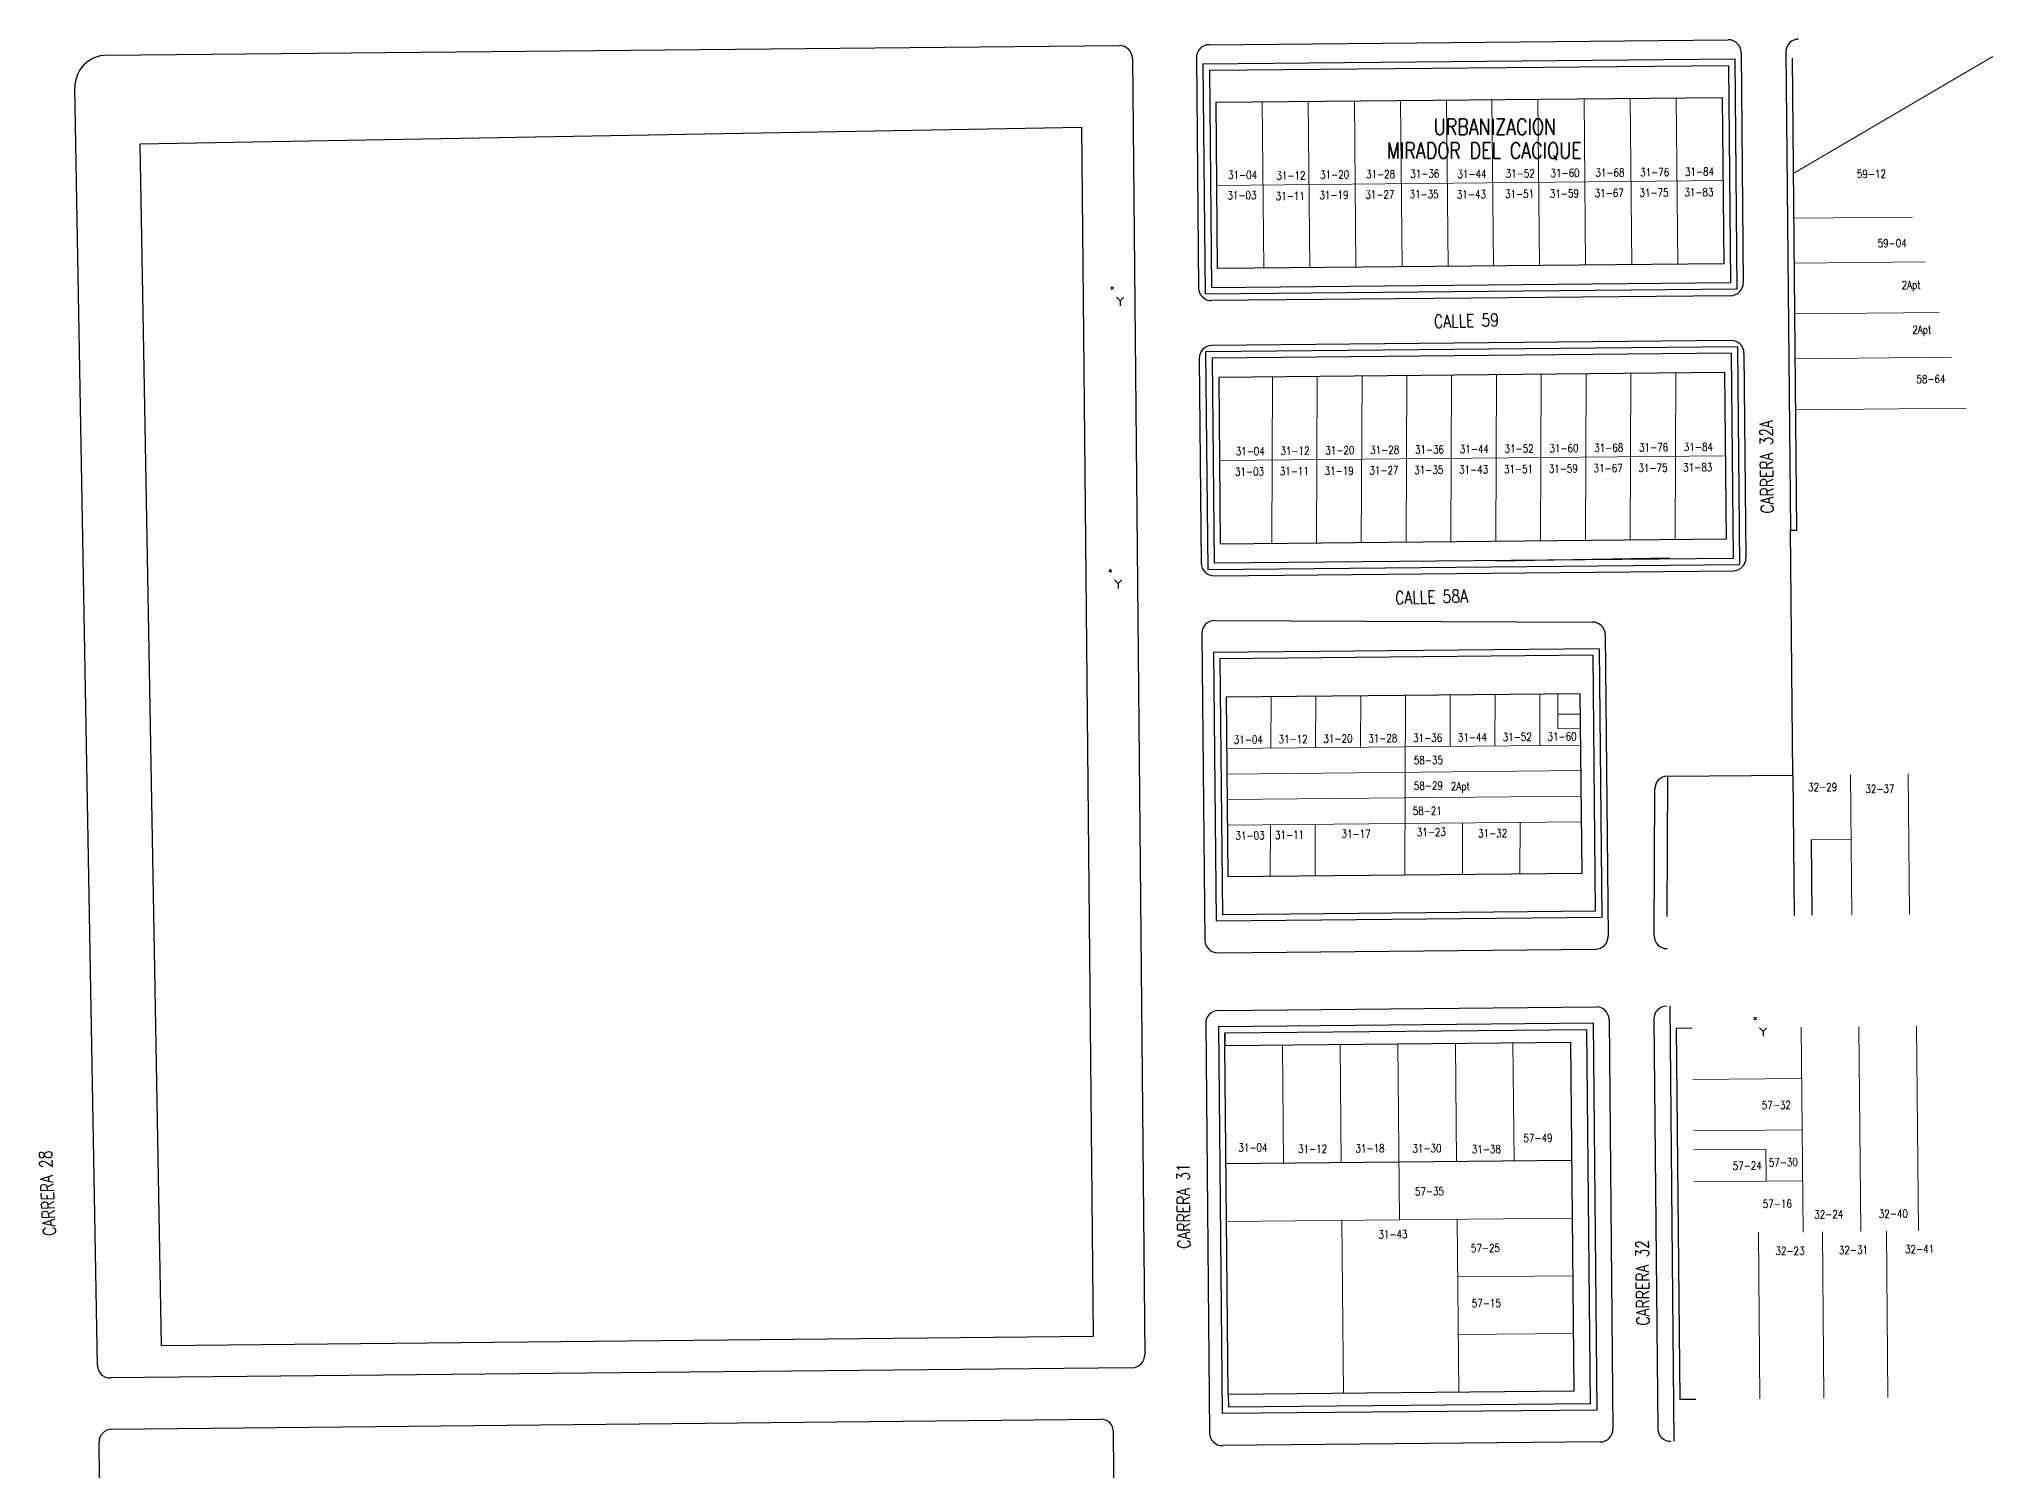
# Model space of a CAD drawing. Header units: millimetres. Extents: x 1022434 to 1024646, y 1272610 to 1274311.
# Drawn here: x 1024325.8 to 1024631, y 1273389.1 to 1273612.9 of the extents above; entities that cross this region are included whole.
import ezdxf

# ---------------------------------------------------------------- set-up
doc = ezdxf.new("R2010")
doc.units = ezdxf.units.MM
doc.header["$MEASUREMENT"] = 0
for name, color, linetype, lineweight in [('CAB_RG6', 19, 'Continuous', 30), ('NOMENCLATURA', 23, 'Continuous', 0), ('Planimetria_Varios', 251, 'Continuous', 0)]:
    doc.layers.add(name, color=color, linetype=linetype, lineweight=lineweight)
for name, color, linetype in [('Nombre_Barrios', 7, 'Continuous'), ('NOMEN', 251, 'Continuous'), ('PLANIMETRIA', 8, 'Continuous'), ('Transformador', 7, 'Continuous')]:
    doc.layers.add(name, color=color, linetype=linetype)
doc.styles.add('BARRIO', font='simplex.shx', dxfattribs={"width": 0.8, "height": 2.5})
doc.styles.add('CALLE', font='simplex.shx', dxfattribs={"width": 0.8, "height": 2})
doc.styles.add('NOMEN', font='simplex.shx', dxfattribs={"width": 0.8, "height": 1.25})

# ---------------------------------------------------------------- blocks, each defined once
blk = doc.blocks.new('Transformador')
at = {"layer": 'Transformador'}
for p, q in [((0.65, -1.44), (1.22, -2.01)), ((1.22, -2.01), (1.78, -1.44)), ((1.22, -2.01), (1.22, -2.79))]:
    blk.add_line(p, q, dxfattribs=at)
for points in [[(-0.2, -0.2), (0.2, 0.2)], [(-0.2, 0.2), (0.2, -0.2)]]:
    blk.add_lwpolyline(points, dxfattribs=at)

msp = doc.modelspace()

# ---------------------------------------------------------------- linework, layer by layer
at = {"layer": 'CAB_RG6'}
msp.add_lwpolyline([(1024553.35, 1273531.31), (1024580.52, 1273531.79)], dxfattribs=at)
at = {"layer": 'PLANIMETRIA', "linetype": 'Continuous'}
for p, q in [((1024336.34, 1273610.33), (1024494.54, 1273611.84)), ((1024508.54, 1273611.98), (1024589.62, 1273612.75)), ((1024496.56, 1273609.86), (1024498.5, 1273407.25)), ((1024506.56, 1273609.96), (1024506.91, 1273573.96)), ((1024507.57, 1273608.97), (1024590.65, 1273609.76)), ((1024507.57, 1273608.97), (1024507.91, 1273572.97)), ((1024508.58, 1273607.98), (1024589.66, 1273608.75)), ((1024508.58, 1273607.98), (1024508.91, 1273573.98)), ((1024589.66, 1273608.75), (1024589.98, 1273574.75)), ((1024590.65, 1273609.76), (1024590.99, 1273573.76)), ((1024591.64, 1273610.77), (1024591.98, 1273574.77)), ((1024598.64, 1273610.84), (1024599.35, 1273536.11)), ((1024600.35, 1273536.12), (1024599.65, 1273609.85)), ((1024334.91, 1273405.58), (1024331.39, 1273605.24)), ((1024509.63, 1273602.99), (1024588.7, 1273603.74)), ((1024509.88, 1273576.99), (1024509.63, 1273602.99)), ((1024588.7, 1273603.74), (1024588.95, 1273577.75)), ((1024588.95, 1273577.75), (1024509.88, 1273576.99)), ((1024589.98, 1273574.75), (1024508.91, 1273573.98)), ((1024590.99, 1273573.76), (1024507.91, 1273572.97)), ((1024590, 1273572.75), (1024508.92, 1273571.98)), ((1024590.07, 1273565.76), (1024508.99, 1273564.98)), ((1024507.01, 1273562.96), (1024507.32, 1273530.96)), ((1024591.08, 1273564.76), (1024508, 1273563.97)), ((1024508, 1273563.97), (1024508.33, 1273529.97)), ((1024590.09, 1273563.76), (1024509.01, 1273562.98)), ((1024509.01, 1273562.98), (1024509.32, 1273530.98)), ((1024590.09, 1273563.76), (1024590.39, 1273531.76)), ((1024591.08, 1273564.76), (1024591.4, 1273530.77)), ((1024592.09, 1273563.77), (1024592.39, 1273531.78)), ((1024599.35, 1273536.11), (1024600.35, 1273536.12)), ((1024599.72, 1273497.84), (1024599.35, 1273536.11)), ((1024509.32, 1273530.98), (1024590.39, 1273531.76)), ((1024508.33, 1273529.97), (1024591.4, 1273530.77)), ((1024509.34, 1273528.98), (1024590.41, 1273529.76)), ((1024507.42, 1273519.97), (1024507.88, 1273472.03)), ((1024509.43, 1273521.99), (1024568.44, 1273521.75)), ((1024570.43, 1273519.77), (1024570.88, 1273472.63)), ((1024569.45, 1273517.56), (1024509.25, 1273516.99)), ((1024509.25, 1273516.99), (1024509.65, 1273475.05)), ((1024568.46, 1273516.55), (1024510.24, 1273515.99)), ((1024568.46, 1273516.55), (1024568.85, 1273476.55)), ((1024569.45, 1273517.56), (1024569.86, 1273475.63)), ((1024510.24, 1273515.99), (1024510.63, 1273476)), ((1024566.52, 1273510.53), (1024511.22, 1273510)), ((1024566.79, 1273482.53), (1024566.52, 1273510.53)), ((1024511.22, 1273510), (1024511.49, 1273482.01)), ((1024578.06, 1273472.73), (1024578.16, 1273495.67)), ((1024580.08, 1273475.72), (1024580.17, 1273497.66)), ((1024580.17, 1273497.66), (1024599.72, 1273497.84)), ((1024599.72, 1273497.84), (1024599.93, 1273475.91)), ((1024602.57, 1273487.71), (1024602.68, 1273475.94)), ((1024511.49, 1273482.01), (1024566.79, 1273482.53)), ((1024509.65, 1273475.05), (1024569.86, 1273475.63)), ((1024568.85, 1273476.55), (1024510.63, 1273476)), ((1024509.9, 1273470.05), (1024568.9, 1273470.62)), ((1024509.99, 1273461.05), (1024568.99, 1273461.62)), ((1024580.49, 1273461.73), (1024581.14, 1273393.73)), ((1024508.01, 1273459.03), (1024508.62, 1273395.03)), ((1024510, 1273458.55), (1024568.51, 1273459.11)), ((1024510, 1273458.55), (1024510.58, 1273398.05)), ((1024568.51, 1273459.11), (1024569.09, 1273398.61)), ((1024571.01, 1273459.64), (1024571.62, 1273395.64)), ((1024578.01, 1273459.7), (1024578.62, 1273395.71)), ((1024510.99, 1273455.56), (1024511, 1273457.56)), ((1024511, 1273457.56), (1024567.5, 1273458.1)), ((1024511, 1273457.56), (1024511.02, 1273455.56)), ((1024567.5, 1273458.1), (1024568.06, 1273399.6)), ((1024584.02, 1273458.26), (1024581.52, 1273458.24)), ((1024581.52, 1273458.24), (1024582.08, 1273400.24)), ((1024565.17, 1273437.58), (1024511.2, 1273437.06)), ((1024496.52, 1273405.23), (1024336.93, 1273403.62)), ((1024511.54, 1273401.06), (1024511.56, 1273399.06)), ((1024569.09, 1273398.61), (1024510.58, 1273398.05)), ((1024568.06, 1273399.6), (1024511.56, 1273399.06)), ((1024584.58, 1273400.26), (1024582.08, 1273400.24)), ((1024337.14, 1273395.62), (1024491.6, 1273397.18)), ((1024494.89, 1273254.04), (1024493.62, 1273395.2)), ((1024336.87, 1273249.19), (1024335.16, 1273393.6)), ((1024569.64, 1273393.62), (1024510.64, 1273393.05))]:
    msp.add_line(p, q, dxfattribs=at)
for points in [[(1024490.47, 1273410.17), (1024488.66, 1273599.04), (1024341.54, 1273596.45), (1024344.85, 1273408.7)], [(1024589.36, 1273534.75), (1024589.12, 1273560.75), (1024510.04, 1273559.99), (1024510.29, 1273533.99)], [(1024511.54, 1273401.06), (1024511.02, 1273455.56), (1024564.99, 1273456.08), (1024565.52, 1273401.58)]]:
    msp.add_lwpolyline(points, close=True, dxfattribs=at)
for centre, radius, start, end in [((1024494.56, 1273609.84), 2, 0.5488, 90.5488), ((1024508.56, 1273609.98), 2, 90.5488, 180.5488), ((1024589.64, 1273610.75), 2, 0.5488, 90.5488), ((1024600.64, 1273610.86), 2, 90.5488, 179.7621), ((1024336.38, 1273605.33), 5, 90.5488, 181.0108), ((1024589.98, 1273574.75), 2, 270.5488, 0.5488), ((1024508.91, 1273573.98), 2, 180.5488, 270.5488), ((1024590.09, 1273563.76), 2, 0.5488, 90.5488), ((1024509.01, 1273562.98), 2, 90.5488, 180.5488), ((1024590.39, 1273531.76), 2, 270.5488, 0.5488), ((1024509.32, 1273530.98), 2, 180.5488, 270.5488), ((1024509.42, 1273519.99), 2, 89.7621, 180.5488), ((1024568.43, 1273519.75), 2, 0.5488, 89.7621), ((1024580.16, 1273495.66), 2, 90.5488, 179.7621), ((1024509.88, 1273472.05), 2, 180.5488, 270.5488), ((1024568.88, 1273472.62), 2, 270.5488, 0.5488), ((1024580.06, 1273472.72), 2, 179.7621, 270.5488), ((1024569.01, 1273459.62), 2, 0.5488, 90.5488), ((1024580.01, 1273459.72), 2, 90.5488, 180.5488), ((1024510.01, 1273459.05), 2, 90.5488, 180.5488), ((1024496.5, 1273407.23), 2, 270.5778, 0.5488), ((1024336.91, 1273405.62), 2, 181.0108, 270.5778), ((1024337.16, 1273393.62), 2, 90.5778, 180.6773), ((1024491.62, 1273395.18), 2, 0.5185, 90.5778), ((1024510.62, 1273395.05), 2, 180.5488, 270.5488), ((1024569.62, 1273395.62), 2, 270.5488, 0.5488), ((1024580.62, 1273395.72), 2, 180.5488, 270.5488)]:
    msp.add_arc(centre, radius, start, end, dxfattribs=at)
at = {"layer": 'Planimetria_Varios'}
msp.add_line((1024599.85, 1273591.9), (1024630.97, 1273610.15), dxfattribs=at)
at = {"layer": 'Planimetria_Varios', "linetype": 'Continuous'}
for p, q in [((1024516.83, 1273603.06), (1024517.08, 1273577.06)), ((1024524.03, 1273603.12), (1024524.28, 1273577.13)), ((1024531.23, 1273603.19), (1024531.48, 1273577.19)), ((1024538.43, 1273603.26), (1024538.68, 1273577.26)), ((1024545.63, 1273603.33), (1024545.87, 1273577.33)), ((1024552.7, 1273603.4), (1024552.95, 1273577.4)), ((1024559.9, 1273603.47), (1024560.15, 1273577.47)), ((1024567.1, 1273603.54), (1024567.35, 1273577.54)), ((1024574.3, 1273603.61), (1024574.55, 1273577.61)), ((1024581.5, 1273603.67), (1024581.75, 1273577.68)), ((1024509.75, 1273589.99), (1024588.83, 1273590.74)), ((1024618.4, 1273585.03), (1024599.88, 1273584.85)), ((1024620.37, 1273578.05), (1024599.95, 1273577.85)), ((1024600.03, 1273569.9), (1024622.6, 1273570.12)), ((1024600.09, 1273562.9), (1024624.57, 1273563.13)), ((1024518.32, 1273534.07), (1024518.43, 1273560.07)), ((1024525.32, 1273534.13), (1024525.43, 1273560.14)), ((1024532.32, 1273534.2), (1024532.43, 1273560.2)), ((1024539.32, 1273534.27), (1024539.43, 1273560.27)), ((1024546.32, 1273534.33), (1024546.43, 1273560.34)), ((1024553.32, 1273534.4), (1024553.43, 1273560.4)), ((1024560.32, 1273534.47), (1024560.43, 1273560.47)), ((1024567.32, 1273534.54), (1024567.43, 1273560.54)), ((1024574.32, 1273534.6), (1024574.43, 1273560.61)), ((1024581.32, 1273534.67), (1024581.43, 1273560.67)), ((1024600.17, 1273554.9), (1024626.81, 1273555.16)), ((1024589.24, 1273547.75), (1024510.16, 1273546.99)), ((1024539.1, 1273482.27), (1024539.22, 1273510.27)), ((1024546.19, 1273502.34), (1024546.22, 1273510.34)), ((1024553.19, 1273502.41), (1024553.22, 1273510.41)), ((1024560.19, 1273502.47), (1024560.22, 1273510.47)), ((1024563, 1273505.07), (1024563.02, 1273510.46)), ((1024518.18, 1273502.07), (1024518.22, 1273510.07)), ((1024525.18, 1273502.14), (1024525.22, 1273510.14)), ((1024532.19, 1273502.2), (1024532.22, 1273510.2)), ((1024563.01, 1273507.33), (1024566.55, 1273507.37)), ((1024563, 1273505.07), (1024566.57, 1273505.11)), ((1024511.29, 1273502), (1024566.6, 1273502.53)), ((1024511.33, 1273498), (1024566.64, 1273498.53)), ((1024608.72, 1273497.93), (1024608.93, 1273476)), ((1024617.72, 1273498.02), (1024617.93, 1273476.09)), ((1024511.37, 1273494), (1024566.67, 1273494.53)), ((1024511.41, 1273490), (1024566.71, 1273490.53)), ((1024518.1, 1273482.07), (1024518.13, 1273490.07)), ((1024525.1, 1273482.14), (1024525.13, 1273490.14)), ((1024548.1, 1273482.36), (1024548.14, 1273490.36)), ((1024557.1, 1273482.44), (1024557.14, 1273490.44)), ((1024602.57, 1273487.71), (1024608.81, 1273487.77)), ((1024601.02, 1273458.42), (1024601.33, 1273426.42)), ((1024610.02, 1273458.51), (1024610.33, 1273426.51)), ((1024619.02, 1273458.6), (1024619.33, 1273426.6)), ((1024520.01, 1273455.65), (1024520.18, 1273437.15)), ((1024529.01, 1273455.73), (1024529.18, 1273437.23)), ((1024538.01, 1273455.82), (1024538.27, 1273428.32)), ((1024547.01, 1273455.91), (1024547.18, 1273437.41)), ((1024556.01, 1273455.99), (1024556.18, 1273437.49)), ((1024584.1, 1273450.26), (1024601.1, 1273450.42)), ((1024584.18, 1273442.26), (1024601.17, 1273442.42)), ((1024584.2, 1273439.26), (1024595.52, 1273439.37)), ((1024595.52, 1273439.37), (1024595.57, 1273434.37)), ((1024584.25, 1273434.26), (1024601.25, 1273434.42)), ((1024565.26, 1273428.58), (1024511.28, 1273428.06)), ((1024529.27, 1273428.23), (1024529.53, 1273401.24)), ((1024547.27, 1273428.41), (1024547.53, 1273401.41)), ((1024594.33, 1273426.36), (1024594.58, 1273400.36)), ((1024604.33, 1273426.45), (1024604.58, 1273400.45)), ((1024614.33, 1273426.55), (1024614.58, 1273400.55)), ((1024565.34, 1273419.58), (1024547.36, 1273419.41)), ((1024565.43, 1273410.58), (1024547.44, 1273410.41))]:
    msp.add_line(p, q, dxfattribs=at)

# ---------------------------------------------------------------- block references
at = {"layer": 'Transformador'}
for p in [(1024493.41, 1273573.94), (1024493.11, 1273529.77), (1024593.85, 1273459.8)]:
    msp.add_blockref('Transformador', p, dxfattribs=at)

# ---------------------------------------------------------------- texts
at = {"layer": 'Nombre_Barrios', "style": 'BARRIO', "width": 0.8}
for s, p in [('URBANIZACION', (1024543.63, 1273597.9)), ('MIRADOR DEL CACIQUE', (1024536.31, 1273594.18))]:
    msp.add_text(s, height=2.5, dxfattribs=at).set_placement(p)
at = {"layer": 'NOMEN', "linetype": 'Continuous', "style": 'NOMEN', "width": 0.8}
for s, p in [('31-76', (1024575.88, 1273591.41)), ('31-84', (1024582.88, 1273591.48)), ('31-04', (1024511.51, 1273590.99)), ('31-12', (1024519.06, 1273590.88)), ('31-20', (1024525.88, 1273591.03)), ('31-28', (1024533.06, 1273591.1)), ('31-36', (1024539.97, 1273591.17)), ('31-44', (1024547.33, 1273591.14)), ('31-52', (1024554.88, 1273591.21)), ('31-60', (1024561.88, 1273591.28)), ('31-68', (1024568.88, 1273591.35)), ('59-12', (1024609.73, 1273591.15)), ('31-03', (1024511.41, 1273587.8)), ('31-11', (1024518.95, 1273587.68)), ('31-19', (1024525.77, 1273587.84)), ('31-27', (1024532.95, 1273587.91)), ('31-35', (1024539.86, 1273587.97)), ('31-43', (1024547.23, 1273587.95)), ('31-51', (1024554.77, 1273588.02)), ('31-59', (1024561.77, 1273588.08)), ('31-67', (1024568.77, 1273588.15)), ('31-75', (1024575.77, 1273588.22)), ('31-83', (1024582.78, 1273588.28)), ('59-04', (1024612.97, 1273580.32)), ('2Apt', (1024616.72, 1273573.79)), ('2Apt', (1024618.39, 1273566.81)), ('58-64', (1024619.03, 1273559.09)), ('31-04', (1024512.7, 1273547.81)), ('31-12', (1024519.7, 1273547.87)), ('31-20', (1024526.7, 1273547.94)), ('31-28', (1024533.7, 1273548.01)), ('31-36', (1024540.7, 1273548.07)), ('31-44', (1024547.7, 1273548.14)), ('31-52', (1024554.7, 1273548.21)), ('31-60', (1024561.7, 1273548.27)), ('31-68', (1024568.7, 1273548.34)), ('31-76', (1024575.7, 1273548.41)), ('31-84', (1024582.7, 1273548.48)), ('31-03', (1024512.59, 1273544.61)), ('31-11', (1024519.59, 1273544.68)), ('31-19', (1024526.59, 1273544.74)), ('31-27', (1024533.59, 1273544.81)), ('31-35', (1024540.59, 1273544.88)), ('31-43', (1024547.59, 1273544.95)), ('31-51', (1024554.6, 1273545.01)), ('31-59', (1024561.6, 1273545.08)), ('31-67', (1024568.6, 1273545.15)), ('31-75', (1024575.6, 1273545.21)), ('31-83', (1024582.6, 1273545.28)), ('31-20', (1024526.41, 1273502.88)), ('31-28', (1024533.41, 1273502.94)), ('31-36', (1024540.41, 1273503.01)), ('31-44', (1024547.41, 1273503.08)), ('31-52', (1024554.41, 1273503.15)), ('31-60', (1024561.41, 1273503.21)), ('31-04', (1024512.4, 1273502.74)), ('31-12', (1024519.4, 1273502.81)), ('58-35', (1024540.52, 1273499.52)), ('58-29', (1024540.52, 1273495.54)), ('2Apt', (1024546.31, 1273495.47)), ('32-29', (1024602.11, 1273495.31)), ('32-37', (1024611.05, 1273495.04)), ('58-21', (1024540.35, 1273491.61)), ('31-03', (1024512.67, 1273487.75)), ('31-11', (1024518.84, 1273487.84)), ('31-17', (1024529.24, 1273488.01)), ('31-23', (1024540.99, 1273488.28)), ('31-32', (1024550.56, 1273488.1)), ('57-32', (1024594.88, 1273445.62)), ('31-04', (1024513.12, 1273438.99)), ('31-12', (1024522.44, 1273438.78)), ('31-18', (1024531.42, 1273438.86)), ('31-30', (1024540.3, 1273438.86)), ('57-49', (1024557.65, 1273440.47)), ('31-38', (1024549.58, 1273438.73)), ('57-24', (1024590.33, 1273436.15)), ('57-30', (1024595.96, 1273436.68)), ('57-35', (1024540.7, 1273432.14)), ('57-16', (1024595.03, 1273430.2)), ('32-24', (1024603.06, 1273428.54)), ('32-40', (1024613.15, 1273428.64)), ('31-43', (1024534.99, 1273425.41)), ('57-25', (1024549.44, 1273423.27)), ('32-23', (1024597.01, 1273422.84)), ('32-31', (1024606.92, 1273422.98)), ('32-41', (1024617.25, 1273423.12)), ('57-15', (1024549.58, 1273414.66))]:
    msp.add_text(s, height=1.25, rotation=0.5488, dxfattribs=at).set_placement(p)
at = {"layer": 'NOMENCLATURA', "style": 'CALLE', "width": 0.8}
for s, p in [('CALLE 59', (1024543.69, 1273567.73)), ('CALLE 58A', (1024537.62, 1273524.55))]:
    msp.add_text(s, height=2, rotation=1.43, dxfattribs=at).set_placement(p)
at = {"layer": 'NOMENCLATURA', "linetype": 'Continuous', "style": 'CALLE', "width": 0.8}
for s, rotation, p in [('CARRERA 32A', 90.5981, (1024596.72, 1273538.73)), ('CARRERA 28', 92.8887, (1024328.44, 1273425.87)), ('CARRERA 31', 90.5981, (1024505.62, 1273423.83)), ('CARRERA 32', 90.5981, (1024577.33, 1273411.83))]:
    msp.add_text(s, height=2, rotation=rotation, dxfattribs=at).set_placement(p)

doc.saveas('drawing.dxf')
